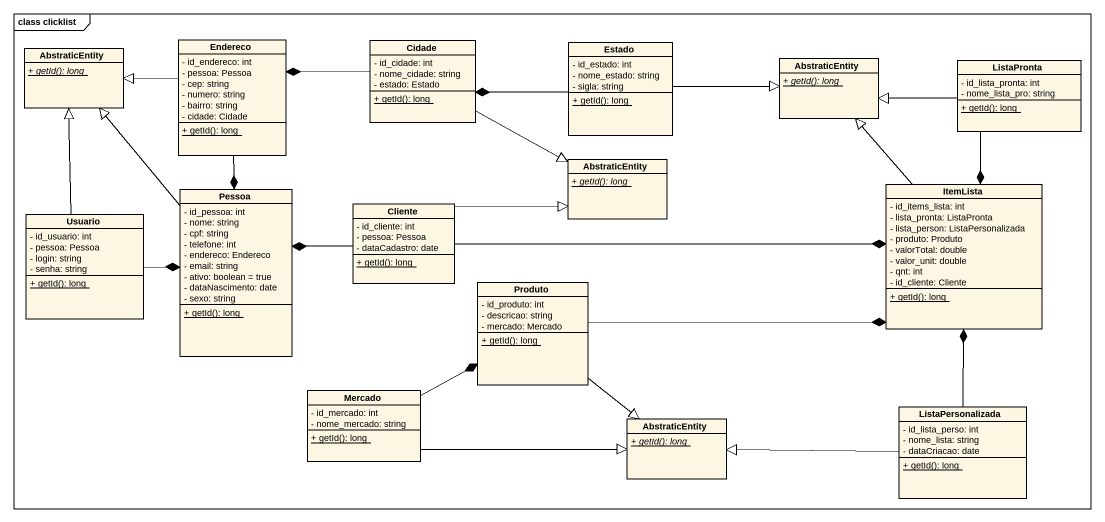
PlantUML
@startuml
mainframe class clicklist
hide circle
hide empty members
skinparam classAttributeIconSize 0
class AbstraticEntity {
  {static} {abstract} + getId(): long
}
class Endereco {
  - id_endereco: int
  - pessoa: Pessoa
  - cep: string
  - numero: string
  - bairro: string
  - cidade: Cidade
  {static} + getId(): long
}
class Cidade {
  - id_cidade: int
  - nome_cidade: string
  - estado: Estado
  {static} + getId(): long
}
class Estado {
  - id_estado: int
  - nome_estado: string
  - sigla: string
  {static} + getId(): long
}
class "AbstraticEntity" as AbstraticEntity_2 {
  {static} {abstract} + getId(): long
}
class ListaPronta {
  - id_lista_pronta: int
  - nome_lista_pro: string
  {static} + getId(): long
}
class "AbstraticEntity" as AbstraticEntity_3 {
  {static} {abstract} + getId(): long
}
class Pessoa {
  - id_pessoa: int
  - nome: string
  - cpf: string
  - telefone: int
  - endereco: Endereco
  - email: string
  - ativo: boolean = true
  - dataNascimento: date
  - sexo: string
  {static} + getId(): long
}
class Cliente {
  - id_cliente: int
  - pessoa: Pessoa
  - dataCadastro: date
  {static} + getId(): long
}
class ItemLista {
  - id_items_lista: int
  - lista_pronta: ListaPronta
  - lista_person: ListaPersonalizada
  - produto: Produto
  - valorTotal: double
  - valor_unit: double
  - qnt: int
  - id_cliente: Cliente
  {static} + getId(): long
}
class Usuario {
  - id_usuario: int
  - pessoa: Pessoa
  - login: string
  - senha: string
  {static} + getId(): long
}
class Produto {
  - id_produto: int
  - descricao: string
  - mercado: Mercado
  {static} + getId(): long
}
class Mercado {
  - id_mercado: int
  - nome_mercado: string
  {static} + getId(): long
}
class "AbstraticEntity" as AbstraticEntity_4 {
  {static} {abstract} + getId(): long
}
class ListaPersonalizada {
  - id_lista_perso: int
  - nome_lista: string
  - dataCriacao: date
  {static} + getId(): long
}
Endereco -left-|> AbstraticEntity
Endereco --* Pessoa
Cidade -left-* Endereco
Cidade -right-|> AbstraticEntity_3
Estado -left-* Cidade
Estado -right-|> AbstraticEntity_2
ListaPronta -left-|> AbstraticEntity_2
ListaPronta --* ItemLista
Pessoa -up-|> AbstraticEntity
Cliente -right-|> AbstraticEntity_3
Cliente -left-* Pessoa
Cliente -right-* ItemLista
ItemLista -up-|> AbstraticEntity_2
Usuario -up-|> AbstraticEntity
Usuario -right-* Pessoa
Produto -right-* ItemLista
Produto --|> AbstraticEntity_4
Mercado -right-* Produto
Mercado -right-|> AbstraticEntity_4
ListaPersonalizada -up-* ItemLista
ListaPersonalizada -left-|> AbstraticEntity_4
@enduml
